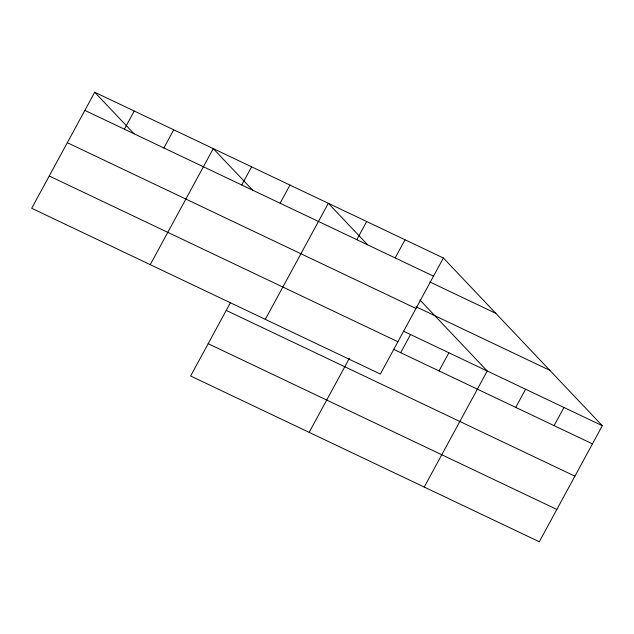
<?xml version="1.0" encoding="UTF-8"?>
<svg xmlns="http://www.w3.org/2000/svg" width="634" height="634" viewBox="0 0 634 634"><rect width="100%" height="100%" fill="white"/><g stroke="black" fill="none" stroke-linecap="round" stroke-linejoin="round"><path stroke-width="0.95" d="M94.712 92.247L31.7 208.293L380.368 374.052L443.38 257.998L94.712 92.247L134.043 133.75M124.367 129.185L134.226 111.029M163.881 147.968L173.74 129.819M150.25 264.655L213.262 148.602L252.594 190.113M241.752 184.993L251.611 166.837M280.109 203.221L289.968 185.065M230.388 302.759L190.62 376.002L539.288 541.753L602.3 425.707L443.38 257.998M265.313 319.354L328.317 203.3L367.649 244.811M356.815 239.692L366.674 221.535M395.172 257.919L405.031 239.771M309.17 432.356L349.397 358.265M400.672 352.694L410.531 334.538M439.029 370.93L448.888 352.773M424.225 487.055L487.237 371.009L419.938 299.985M515.735 407.393L525.594 389.236M554.092 425.628L563.943 407.472M84.853 110.403L433.521 276.155M429.82 281.964L495.828 313.347M416.062 306.761L549.86 370.359M67.315 142.705L415.983 308.457M403.398 331.146L602.3 425.707M49.238 175.99L397.914 341.742M393.54 349.302L592.441 443.863M226.227 310.406L574.903 476.166M208.158 343.691L556.834 509.451"/></g></svg>
